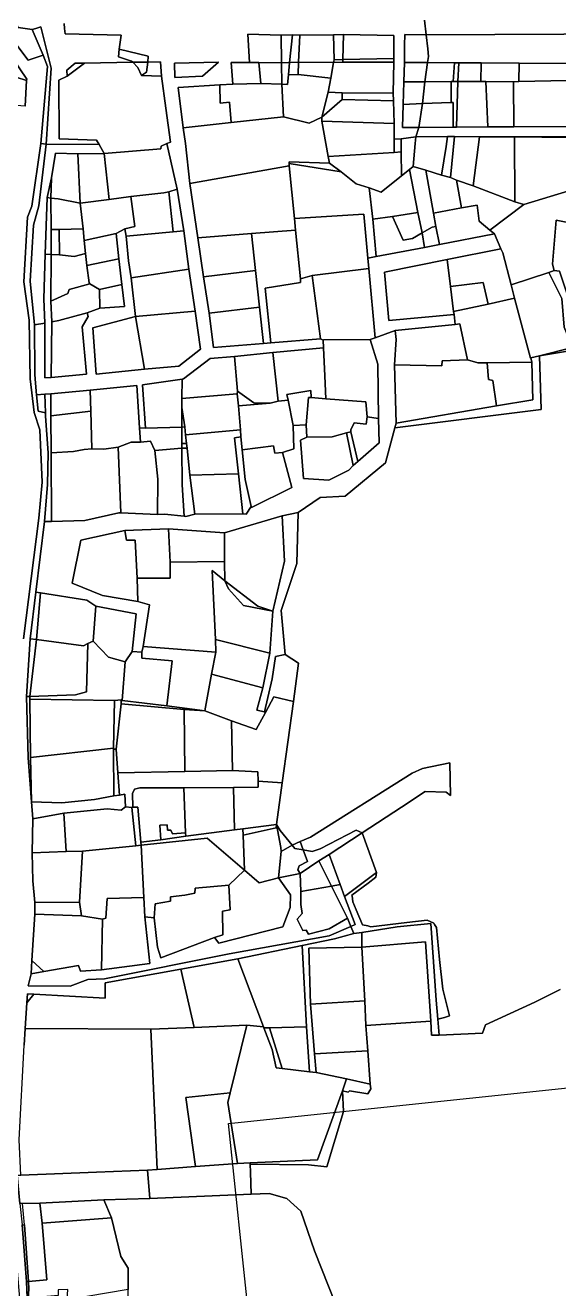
# Model space of a CAD drawing. Header units: feet. Extents: x -1222 to 199575, y -502 to 454509.
# Drawn here: x -181 to -77.4, y 482.6 to 728.3 of the extents above; entities that cross this region are included whole.
import ezdxf

# ---------------------------------------------------------------- set-up
doc = ezdxf.new("R2010")
doc.units = ezdxf.units.FT
doc.header["$MEASUREMENT"] = 0
doc.layers.add('line', color=7, linetype='CONTINUOUS')
doc.layers.add('지적', color=7, linetype='CONTINUOUS')
picture_1 = doc.add_image_def('image1.jpg', size_in_pixel=(8269, 5907))

msp = doc.modelspace()

# ---------------------------------------------------------------- linework, layer by layer
at = {"layer": '지적', "color": 20}
for points in [[(-182.7, 728.54), (-182.42, 727.85), (-179.68, 727.42), (-177.53, 722.47), (-180.43, 721.5), (-183.05, 724.91), (-186.5, 725.93), (-191.38, 727.53), (-193.2, 728.2), (-196.53, 729.38)], [(-173.44, 728.59), (-173.37, 727.67), (-173.3, 726.64), (-162.36, 726.38), (-162.75, 723.62), (-162.93, 722.12), (-160.38, 721.32), (-160.14, 721.07), (-169.52, 720.92), (-171.35, 720.92), (-172.93, 719.53), (-172.9, 718.39), (-174.48, 717.58), (-174.43, 706.16), (-167.17, 705.93), (-166.65, 705.12), (-176.94, 705.14), (-176.02, 719.94), (-177.94, 727.7), (-177.99, 727.99), (-178.95, 727.66), (-179.68, 727.42), (-182.42, 727.85), (-182.7, 728.54)], [(-103.48, 729.25), (-103.11, 726.44), (-107.3, 726.46), (-107.36, 724.42), (-107.36, 721.05), (-107.44, 717.26), (-107.57, 712.87), (-107.71, 708.41), (-104.52, 708.37), (-105.14, 706.61), (-107.99, 706.17), (-109.35, 706.13), (-109.37, 709.15), (-109.45, 713.57), (-109.51, 715.07), (-109.44, 721.12), (-109.41, 721.79), (-109.41, 726.27), (-119.22, 726.45), (-121.13, 726.44), (-127.68, 726.36), (-129.12, 726.4), (-131.31, 726.38), (-137.78, 726.53), (-137.47, 721.04), (-141.03, 721.04), (-140.72, 716.84), (-143.23, 716.67), (-151.32, 716.19), (-150.37, 708.36), (-149.89, 705.25), (-149.02, 697.48), (-147.48, 686.93), (-146.39, 679.35), (-145.31, 672.3), (-144.43, 665.61), (-134.71, 666.4), (-133.3, 666.54), (-123.68, 667.31), (-123.14, 667.02), (-123.05, 665.55), (-132.94, 664.67), (-140.4, 663.88), (-145.09, 663.45), (-150.27, 659.54), (-150.52, 659.45), (-158.25, 658.33), (-157.64, 649.92), (-158.82, 649.96), (-159.33, 658.22), (-168.41, 657.32), (-176.07, 656.6), (-177.23, 656.52), (-178.82, 656.38), (-179.08, 659.46), (-179.17, 660.42), (-179.24, 670.02), (-177.24, 670.35), (-177.21, 659.73), (-177.21, 659.73), (-175.98, 659.76), (-169.15, 660.41), (-169.98, 669.61), (-168.82, 671.62), (-168.99, 672.36), (-166.56, 673.29), (-161.77, 673.56), (-162.26, 677.85), (-162.87, 682.83), (-163.36, 687.75), (-161.65, 688.69), (-161.44, 687.25), (-160.94, 682.49), (-160.44, 679.14), (-159.58, 671.66), (-167.91, 669.45), (-167.23, 660.41), (-157.86, 661.4), (-151.18, 662.01), (-147, 665.27), (-148.04, 672.7), (-149.24, 680.84), (-150.22, 688.31), (-151.53, 696.37), (-153.51, 705.25), (-152.83, 705.55), (-153.74, 712.17), (-154.54, 718.37), (-154.74, 721.16), (-157.22, 721.11), (-157.15, 722.29), (-162.75, 723.62), (-162.36, 726.38), (-173.3, 726.64), (-173.37, 727.67), (-173.44, 728.59)], [(-63.16, 729.11), (-63.06, 726.6), (-103.11, 726.44), (-103.48, 729.25)], [(-183.05, 724.91), (-180.43, 721.5), (-180.43, 721.5), (-177.53, 722.47), (-176.69, 720.24), (-178.03, 705.25), (-179.75, 693.11), (-180.56, 690.95), (-181.32, 678.41), (-180.27, 670.95), (-180.05, 659.49), (-179.27, 652.98), (-178.18, 649.62), (-177.73, 639.4), (-178.41, 632.43), (-181.34, 608.98)], [(-75.8, 720.81), (-85.08, 720.91), (-92.44, 720.95), (-96.78, 720.99), (-97.65, 720.99), (-102.88, 721.06), (-102.7, 722.22), (-102.82, 723.68), (-103.11, 726.44), (-63.06, 726.6)], [(-181.03, 712.52), (-180.76, 717.54), (-180.73, 717.82), (-183.54, 721.98)], [(-181.34, 608.98), (-178.41, 632.43), (-177.73, 639.4), (-178.18, 649.62), (-179.27, 652.98), (-180.05, 659.49), (-180.27, 670.95), (-181.32, 678.41), (-180.56, 690.95), (-179.75, 693.11), (-178.03, 705.25), (-176.94, 705.14), (-176.94, 705.14), (-178.41, 693.14), (-179.45, 689.43), (-180.07, 678.48), (-179.24, 670.02), (-179.17, 660.42), (-179.08, 659.46), (-178.82, 656.38), (-178.55, 653.22), (-177.07, 652.92), (-177.07, 652.29), (-176.6, 645.14), (-176.68, 638.99), (-177.29, 631.77), (-179, 618.06), (-180.08, 608.94), (-180.8, 597.74), (-180.45, 585.83), (-179.84, 577.27), (-179.57, 573.96), (-179.66, 567.32), (-179.56, 561.88), (-179.15, 557.71), (-179.16, 555.42), (-179.76, 546.39), (-179.91, 543.83), (-180.44, 541.45), (-172.28, 541.42), (-168.9, 542.72), (-165.6, 542.82), (-141.39, 547.68), (-121.98, 551.2), (-117.77, 553.02), (-117.21, 551.65), (-120.96, 550.6), (-127.2, 549.3), (-139.7, 546.72), (-150.77, 544.71), (-165.48, 542.03), (-165.52, 539.11), (-179.39, 539.86), (-180.62, 539.89), (-180.7, 538.18), (-181.02, 533.16), (-181.22, 529.96)], [(-77.11, 540.75), (-82.03, 538.31), (-91.57, 533.91), (-92.19, 532.25), (-100.62, 531.91), (-100.86, 534.98), (-100.86, 534.98), (-99.59, 535.35), (-98.56, 535.65), (-99.91, 540.8), (-100.51, 546.62), (-101.15, 552.79), (-101.5, 553.4), (-101.65, 553.65), (-102.92, 554.22), (-106.88, 553.77), (-113.86, 552.98), (-114.49, 553.12), (-115.52, 553.35), (-116.7, 556.23), (-117.36, 557.84), (-117.53, 558.96), (-117.56, 559.12), (-114.37, 561.43), (-112.88, 562.59), (-112.78, 563.51), (-115.53, 571.25), (-107.9, 576.2), (-103.3, 579.3), (-99.25, 579.12), (-98.43, 578.47), (-98.5, 584.84), (-103.86, 583.72), (-105.85, 582.83), (-125.58, 570.38), (-127.63, 569.55), (-129.17, 568.8), (-131.51, 571.67), (-132.2, 572.87), (-131.11, 580.98), (-128.93, 596.74), (-127.92, 604.24), (-130.53, 605.89), (-131.28, 614.48), (-128.27, 623.62), (-128.01, 633.52), (-123.71, 636.45), (-118.86, 636.73), (-111.02, 643.17), (-109.2, 650), (-80.8, 653.54), (-81.09, 663.96), (-65.95, 666.49)], [(-116.8, 469.64), (-124.81, 489.97), (-127.5, 497.63), (-130.18, 500.15), (-133.64, 501.11), (-137.16, 500.96), (-137.28, 505.25), (-137.3, 506.79), (-125.97, 506.65), (-122.42, 506.3), (-119.22, 517.06), (-119.41, 521.03), (-118.29, 520.8), (-118.01, 521.07), (-114.44, 520.47), (-113.88, 521.42), (-113.99, 522.38), (-114.44, 528.84), (-114.83, 533.77), (-114.83, 533.77), (-102.25, 534.61), (-102.1, 531.91), (-100.62, 531.91), (-92.19, 532.25), (-91.57, 533.91), (-82.03, 538.31), (-77.11, 540.75)], [(-182.07, 480.73), (-183.65, 498.73), (-183.82, 505.25), (-182.62, 505.25), (-182.6, 505.25), (-182.57, 504.66), (-182.05, 499.16), (-181.66, 495.02), (-180.79, 483.96), (-180.66, 480.79)]]:
    msp.add_lwpolyline(points, dxfattribs=at)
for points in [[(-179.68, 727.42), (-178.95, 727.66), (-177.99, 727.99), (-177.94, 727.7), (-176.02, 719.94), (-176.94, 705.14), (-178.03, 705.25), (-176.69, 720.24), (-177.53, 722.47), (-179.68, 727.42)], [(-131.31, 726.38), (-131.24, 721), (-135.65, 721.03), (-137.47, 721.04), (-137.78, 726.53), (-131.31, 726.38)], [(-129.12, 726.4), (-129.65, 721.02), (-131.24, 721), (-131.31, 726.38), (-129.12, 726.4)], [(-127.68, 726.36), (-127.94, 721.09), (-129.65, 721.02), (-129.12, 726.4), (-127.68, 726.36)], [(-121.13, 726.44), (-121.01, 721.58), (-121.14, 721.05), (-127.94, 721.09), (-127.68, 726.36), (-121.13, 726.44)], [(-119.22, 726.45), (-119.32, 721.61), (-121.01, 721.58), (-121.13, 726.44), (-119.22, 726.45)], [(-109.41, 721.79), (-119.32, 721.61), (-119.22, 726.45), (-109.41, 726.27), (-109.41, 721.79)], [(-107.3, 726.46), (-103.11, 726.44), (-102.82, 723.68), (-102.7, 722.22), (-102.88, 721.06), (-107.36, 721.05), (-107.36, 724.42), (-107.3, 726.46)], [(-194.03, 718.88), (-193.95, 719.47), (-192.53, 724.05), (-192.07, 724.02), (-183.54, 721.98), (-180.73, 717.82), (-180.76, 717.54), (-184.79, 718.84), (-185.64, 716.46), (-194.03, 718.88)], [(-157.22, 721.11), (-160.14, 721.07), (-160.38, 721.32), (-162.93, 722.12), (-162.75, 723.62), (-157.15, 722.29), (-157.22, 721.11)], [(-169.52, 720.92), (-160.14, 721.07), (-159.18, 720.04), (-158.46, 718.51), (-154.54, 718.37), (-153.74, 712.17), (-152.83, 705.55), (-153.51, 705.25), (-154.6, 704.77), (-154.69, 704.22), (-165.71, 703.35), (-166.65, 705.12), (-167.17, 705.93), (-174.43, 706.16), (-174.48, 717.58), (-172.9, 718.39), (-169.52, 720.92)], [(-169.52, 720.92), (-172.9, 718.39), (-172.93, 719.53), (-171.35, 720.92), (-169.52, 720.92)], [(-160.14, 721.07), (-157.22, 721.11), (-157.5, 719.13), (-158.46, 718.51), (-159.18, 720.04), (-160.14, 721.07)], [(-157.22, 721.11), (-154.74, 721.16), (-154.54, 718.37), (-158.46, 718.51), (-157.5, 719.13), (-157.22, 721.11)], [(-143.46, 721.07), (-152.02, 720.89), (-151.95, 718.11), (-146.6, 718.35), (-143.46, 721.07)], [(-151.95, 718.11), (-152.02, 720.89), (-143.46, 721.07), (-146.6, 718.35), (-151.95, 718.11)], [(-137.47, 721.04), (-135.65, 721.03), (-135.27, 716.97), (-140.72, 716.84), (-141.03, 721.04), (-137.47, 721.04)], [(-135.65, 721.03), (-131.24, 721), (-131.16, 716.79), (-135.27, 716.97), (-135.65, 721.03)], [(-131.24, 721), (-129.65, 721.02), (-129.89, 718.62), (-130.04, 716.75), (-131.16, 716.79), (-131.24, 721)], [(-129.65, 721.02), (-127.94, 721.09), (-127.98, 718.67), (-129.89, 718.62), (-129.65, 721.02)], [(-127.94, 721.09), (-121.14, 721.05), (-121.64, 718), (-127.98, 718.67), (-127.94, 721.09)], [(-109.51, 715.07), (-119.44, 715.16), (-122.18, 715.29), (-121.64, 718), (-121.14, 721.05), (-119.31, 721.08), (-109.44, 721.12), (-109.51, 715.07)], [(-119.32, 721.61), (-119.31, 721.08), (-121.14, 721.05), (-121.01, 721.58), (-119.32, 721.61)], [(-109.41, 721.79), (-109.44, 721.12), (-119.31, 721.08), (-119.32, 721.61), (-109.41, 721.79)], [(-102.88, 721.06), (-103.36, 717.26), (-107.44, 717.26), (-107.36, 721.05), (-102.88, 721.06)], [(-102.88, 721.06), (-97.65, 720.99), (-97.85, 717.31), (-98.24, 717.33), (-103.36, 717.26), (-102.88, 721.06)], [(-97.65, 720.99), (-96.78, 720.99), (-96.97, 717.35), (-97.85, 717.31), (-97.65, 720.99)], [(-96.78, 720.99), (-92.44, 720.95), (-92.5, 717.37), (-96.97, 717.35), (-96.78, 720.99)], [(-92.44, 720.95), (-85.08, 720.91), (-85.12, 717.33), (-86.17, 717.29), (-91.53, 717.33), (-92.5, 717.37), (-92.44, 720.95)], [(-85.08, 720.91), (-75.8, 720.81), (-75.78, 717.52), (-85.12, 717.33), (-85.08, 720.91)], [(-180.76, 717.54), (-181.03, 712.52), (-188.06, 713.04), (-188.58, 713.09), (-190.35, 708.31), (-192.48, 709.18), (-196.86, 711.74), (-197.26, 711.99), (-196.86, 712.91), (-195.4, 716.32), (-194.03, 718.88), (-185.64, 716.46), (-184.79, 718.84), (-180.76, 717.54)], [(-127.98, 718.67), (-121.64, 718), (-122.18, 715.29), (-123.41, 710.38), (-125.83, 709.24), (-130.87, 710.45), (-131.16, 716.79), (-130.04, 716.75), (-129.89, 718.62), (-127.98, 718.67)], [(-85.12, 717.33), (-75.78, 717.52), (-75.78, 708.62), (-86.09, 708.5), (-86.17, 717.29), (-85.12, 717.33)], [(-141, 709.37), (-150.37, 708.36), (-151.32, 716.19), (-143.23, 716.67), (-143.17, 713.12), (-141.35, 713.31), (-141, 709.37)], [(-140.72, 716.84), (-135.27, 716.97), (-131.16, 716.79), (-130.87, 710.45), (-141, 709.37), (-141.35, 713.31), (-143.17, 713.12), (-143.23, 716.67), (-140.72, 716.84)], [(-122.18, 715.29), (-119.44, 715.16), (-119.44, 713.81), (-123.41, 710.38), (-122.18, 715.29)], [(-119.44, 715.16), (-109.51, 715.07), (-109.45, 713.57), (-119.44, 713.81), (-119.44, 715.16)], [(-103.36, 717.26), (-103.85, 713.08), (-107.57, 712.87), (-107.44, 717.26), (-103.36, 717.26)], [(-103.36, 717.26), (-98.24, 717.33), (-98.26, 713.28), (-103.85, 713.08), (-103.36, 717.26)], [(-97.85, 717.31), (-96.97, 717.35), (-97.21, 708.45), (-97.91, 708.45), (-97.87, 713.28), (-98.26, 713.28), (-98.24, 717.33), (-97.85, 717.31)], [(-92.5, 717.37), (-91.53, 717.33), (-91.17, 708.51), (-97.21, 708.45), (-96.97, 717.35), (-92.5, 717.37)], [(-91.53, 717.33), (-86.17, 717.29), (-86.09, 708.5), (-91.17, 708.51), (-91.53, 717.33)], [(-109.45, 713.57), (-109.37, 709.15), (-123.37, 709.65), (-123.41, 710.38), (-119.44, 713.81), (-109.45, 713.57)], [(-107.57, 712.87), (-103.85, 713.08), (-104.52, 708.37), (-107.71, 708.41), (-107.57, 712.87)], [(-103.85, 713.08), (-98.26, 713.28), (-97.87, 713.28), (-97.91, 708.45), (-104.52, 708.37), (-103.85, 713.08)], [(-123.41, 710.38), (-123.37, 709.65), (-122.6, 705.25), (-122.16, 702.74), (-121.94, 701.49), (-129.75, 701.72), (-129.75, 701.41), (-129.72, 700.96), (-149.02, 697.48), (-149.89, 705.25), (-150.37, 708.36), (-141, 709.37), (-130.87, 710.45), (-125.83, 709.24), (-123.41, 710.38)], [(-109.37, 709.15), (-109.35, 706.13), (-109.35, 703.54), (-122.16, 702.74), (-122.6, 705.25), (-123.37, 709.65), (-109.37, 709.15)], [(-65.14, 708.69), (-65.44, 706.7), (-70.85, 706.66), (-75.29, 706.66), (-85.97, 706.6), (-92.78, 706.6), (-97.64, 706.63), (-99.01, 706.67), (-105.14, 706.61), (-104.52, 708.37), (-97.91, 708.45), (-97.21, 708.45), (-91.17, 708.51), (-86.09, 708.5), (-75.78, 708.62), (-65.14, 708.69)], [(-153.51, 705.25), (-151.53, 696.37), (-153.12, 695.87), (-154.08, 695.68), (-160.5, 694.96), (-164.71, 694.4), (-165.71, 703.35), (-154.69, 704.22), (-154.6, 704.77), (-153.51, 705.25)], [(-107.99, 706.17), (-107.99, 703.65), (-109.35, 703.54), (-109.35, 706.13), (-107.99, 706.17)], [(-105.14, 706.61), (-105.27, 705.25), (-105.68, 700.79), (-106.34, 700.25), (-107.92, 698.98), (-107.99, 703.65), (-107.99, 706.17), (-105.14, 706.61)], [(-105.14, 706.61), (-99.01, 706.67), (-99.25, 704.73), (-100.16, 699.13), (-103.19, 700.07), (-105.68, 700.79), (-105.27, 705.25), (-105.14, 706.61)], [(-97.64, 706.63), (-98.4, 698.64), (-100.16, 699.13), (-99.25, 704.73), (-99.01, 706.67), (-97.64, 706.63)], [(-97.64, 706.63), (-92.78, 706.6), (-93.97, 697.07), (-97.23, 698.18), (-98.4, 698.64), (-97.64, 706.63)], [(-85.97, 706.6), (-85.91, 693.97), (-93.97, 697.07), (-92.78, 706.6), (-85.97, 706.6)], [(-70.86, 706.51), (-75.31, 706.47), (-85.97, 706.6), (-75.29, 706.66), (-70.85, 706.66), (-65.44, 706.7), (-65.44, 706.39), (-70.86, 706.51)], [(-85.97, 706.6), (-75.31, 706.47), (-75.42, 696.07), (-84.14, 693.44), (-85.91, 693.97), (-85.97, 706.6)], [(-166.65, 705.12), (-165.71, 703.35), (-170.84, 703.3), (-175.14, 703.4), (-175.95, 698.59), (-176.76, 694.75), (-177.14, 683.78), (-177.41, 675.07), (-177.24, 670.35), (-179.24, 670.02), (-180.07, 678.48), (-179.45, 689.43), (-178.41, 693.14), (-176.94, 705.14), (-166.65, 705.12)], [(-175.95, 698.59), (-175.14, 703.4), (-170.84, 703.3), (-170.34, 693.71), (-174.64, 694.51), (-176.03, 694.67), (-175.95, 698.59)], [(-170.84, 703.3), (-165.71, 703.35), (-164.71, 694.4), (-170.34, 693.71), (-170.84, 703.3)], [(-109.35, 703.54), (-107.99, 703.65), (-107.92, 698.98), (-111.88, 695.83), (-114.18, 696.64), (-116.7, 697.44), (-119.65, 699.78), (-121.94, 701.49), (-122.16, 702.74), (-109.35, 703.54)], [(-129.72, 700.96), (-128.68, 690.69), (-128.51, 688.43), (-137.08, 687.77), (-147.48, 686.93), (-149.02, 697.48), (-129.72, 700.96)], [(-129.75, 701.41), (-129.75, 701.72), (-121.94, 701.49), (-119.65, 699.78), (-129.75, 701.41)], [(-129.75, 701.41), (-119.65, 699.78), (-116.7, 697.44), (-114.18, 696.64), (-113.51, 690.56), (-112.87, 683.28), (-114.49, 683), (-115.23, 691.53), (-128.68, 690.69), (-129.72, 700.96), (-129.75, 701.41)], [(-106.34, 700.25), (-105.68, 700.79), (-103.19, 700.07), (-101.7, 691.74), (-101.23, 689.13), (-101.96, 688.99), (-103.89, 687.93), (-104.72, 691.86), (-106.34, 700.25)], [(-176.76, 694.75), (-175.95, 698.59), (-176.03, 694.67), (-176.76, 694.75)], [(-104.72, 691.86), (-109.69, 691.08), (-113.51, 690.56), (-114.18, 696.64), (-111.88, 695.83), (-107.92, 698.98), (-106.34, 700.25), (-104.72, 691.86)], [(-97.23, 698.18), (-96.25, 692.77), (-101.7, 691.74), (-103.19, 700.07), (-100.16, 699.13), (-98.4, 698.64), (-97.23, 698.18)], [(-97.23, 698.18), (-93.97, 697.07), (-85.91, 693.97), (-84.14, 693.44), (-90.76, 688.43), (-92.85, 690.15), (-93.23, 693.31), (-96.25, 692.77), (-97.23, 698.18)], [(-160.5, 694.96), (-154.08, 695.68), (-153.12, 695.87), (-152.31, 688.12), (-161.44, 687.25), (-161.65, 688.69), (-159.76, 689.11), (-160.5, 694.96)], [(-153.12, 695.87), (-151.53, 696.37), (-150.22, 688.31), (-152.31, 688.12), (-153.12, 695.87)], [(-84.14, 693.44), (-75.42, 696.07), (-75.27, 689.85), (-77.88, 690.38), (-78.58, 681.8), (-78.26, 680.56), (-79.3, 680.22), (-86.62, 677.77), (-88.21, 683.99), (-88.6, 684.79), (-89.87, 687.71), (-90.76, 688.43), (-84.14, 693.44)], [(-176.76, 694.75), (-176.03, 694.67), (-176, 688.54), (-176, 683.71), (-177.14, 683.78), (-176.76, 694.75)], [(-170.34, 693.71), (-169.79, 688.71), (-174.46, 688.53), (-176, 688.54), (-176.03, 694.67), (-174.64, 694.51), (-170.34, 693.71)], [(-164.71, 694.4), (-160.5, 694.96), (-159.76, 689.11), (-161.65, 688.69), (-163.36, 687.75), (-169.57, 686.45), (-169.79, 688.71), (-170.34, 693.71), (-164.71, 694.4)], [(-92.85, 690.15), (-90.76, 688.43), (-89.87, 687.71), (-100.54, 685.61), (-101.23, 689.13), (-101.7, 691.74), (-96.25, 692.77), (-93.23, 693.31), (-92.85, 690.15)], [(-128.51, 688.43), (-128.68, 690.69), (-115.23, 691.53), (-114.49, 683), (-114.29, 680.98), (-125.29, 679.63), (-127.55, 678.98), (-128.51, 688.43)], [(-113.51, 690.56), (-109.69, 691.08), (-107.6, 686.46), (-105.77, 686.8), (-103.89, 687.93), (-103.43, 685.08), (-112.87, 683.28), (-113.51, 690.56)], [(-104.72, 691.86), (-103.89, 687.93), (-105.77, 686.8), (-107.6, 686.46), (-109.69, 691.08), (-104.72, 691.86)], [(-176, 688.54), (-174.46, 688.53), (-174.36, 683.63), (-176, 683.71), (-176, 688.54)], [(-174.46, 688.53), (-169.79, 688.71), (-169.57, 686.45), (-169.34, 683.88), (-171.54, 683.32), (-174.36, 683.63), (-174.46, 688.53)], [(-150.22, 688.31), (-149.24, 680.84), (-160.44, 679.14), (-160.94, 682.49), (-161.44, 687.25), (-152.31, 688.12), (-150.22, 688.31)], [(-137.08, 687.77), (-128.51, 688.43), (-127.55, 678.98), (-127.57, 678.26), (-134.38, 677.13), (-133.3, 666.54), (-134.71, 666.4), (-135.5, 673.45), (-136.29, 680.56), (-137.08, 687.77)], [(-101.23, 689.13), (-100.54, 685.61), (-103.43, 685.08), (-103.89, 687.93), (-101.96, 688.99), (-101.23, 689.13)], [(-65.96, 688.09), (-65.74, 686.15), (-66.44, 677.41), (-66.75, 673.52), (-68.25, 669.21), (-73.57, 668.06), (-74.6, 670.31), (-75.18, 674.41), (-77.21, 680.47), (-78.26, 680.56), (-78.58, 681.8), (-77.88, 690.38), (-75.27, 689.85), (-65.96, 688.09)], [(-163.36, 687.75), (-162.87, 682.83), (-169.03, 681.55), (-169.34, 683.88), (-169.57, 686.45), (-163.36, 687.75)], [(-137.08, 687.77), (-136.29, 680.56), (-146.39, 679.35), (-147.48, 686.93), (-137.08, 687.77)], [(-89.87, 687.71), (-88.6, 684.79), (-99.05, 682.72), (-111.2, 680.23), (-110.36, 670.84), (-97.67, 672.04), (-97.48, 670.09), (-109.14, 668.93), (-113.04, 667.5), (-114.29, 680.98), (-114.49, 683), (-112.87, 683.28), (-103.43, 685.08), (-100.54, 685.61), (-89.87, 687.71)], [(-176, 683.71), (-176.08, 674.6), (-175.86, 670.58), (-175.98, 659.76), (-177.21, 659.73), (-177.24, 670.35), (-177.41, 675.07), (-177.14, 683.78), (-176, 683.71)], [(-176, 683.71), (-174.36, 683.63), (-171.54, 683.32), (-169.34, 683.88), (-169.03, 681.55), (-168.59, 678.21), (-168.49, 677.97), (-172.52, 676.88), (-172.75, 676.14), (-176.08, 674.6), (-176, 683.71)], [(-99.05, 682.72), (-88.6, 684.79), (-88.21, 683.99), (-86.62, 677.77), (-85.99, 675.2), (-91.08, 674.05), (-92.03, 678.28), (-98.41, 677.45), (-99.05, 682.72)], [(-162.87, 682.83), (-162.26, 677.85), (-166.6, 676.92), (-168.49, 677.97), (-168.59, 678.21), (-169.03, 681.55), (-162.87, 682.83)], [(-149.24, 680.84), (-148.04, 672.7), (-159.58, 671.66), (-160.44, 679.14), (-149.24, 680.84)], [(-114.29, 680.98), (-113.04, 667.5), (-113.99, 667.15), (-123.05, 667.12), (-123.14, 667.02), (-123.68, 667.31), (-125.29, 679.63), (-114.29, 680.98)], [(-98.41, 677.45), (-97.81, 672.63), (-97.67, 672.04), (-110.36, 670.84), (-111.2, 680.23), (-99.05, 682.72), (-98.41, 677.45)], [(-136.29, 680.56), (-135.5, 673.45), (-145.31, 672.3), (-146.39, 679.35), (-136.29, 680.56)], [(-125.29, 679.63), (-123.68, 667.31), (-133.3, 666.54), (-134.38, 677.13), (-127.57, 678.26), (-127.55, 678.98), (-125.29, 679.63)], [(-98.41, 677.45), (-92.03, 678.28), (-91.08, 674.05), (-97.81, 672.63), (-98.41, 677.45)], [(-79.3, 680.22), (-76.79, 675.13), (-76.32, 669.55), (-74.68, 665.58), (-81.09, 663.96), (-82.76, 663.57), (-82.87, 663.53), (-85.99, 675.2), (-86.62, 677.77), (-79.3, 680.22)], [(-78.26, 680.56), (-77.21, 680.47), (-75.18, 674.41), (-74.6, 670.31), (-73.57, 668.06), (-68.25, 669.21), (-66.75, 673.52), (-66.07, 667.71), (-74.68, 665.58), (-76.32, 669.55), (-76.79, 675.13), (-79.3, 680.22), (-78.26, 680.56)], [(-168.49, 677.97), (-166.6, 676.92), (-166.56, 673.29), (-168.99, 672.36), (-174.49, 670.87), (-175.86, 670.58), (-176.08, 674.6), (-172.75, 676.14), (-172.52, 676.88), (-168.49, 677.97)], [(-166.6, 676.92), (-162.26, 677.85), (-161.77, 673.56), (-166.56, 673.29), (-166.6, 676.92)], [(-145.31, 672.3), (-135.5, 673.45), (-134.71, 666.4), (-144.43, 665.61), (-145.31, 672.3)], [(-85.99, 675.2), (-82.87, 663.53), (-82.76, 663.57), (-82.61, 662.77), (-91.3, 662.63), (-93.07, 662.64), (-95.11, 663.19), (-96.56, 670.2), (-97.48, 670.09), (-97.67, 672.04), (-97.81, 672.63), (-91.08, 674.05), (-85.99, 675.2)], [(-168.99, 672.36), (-168.82, 671.62), (-169.98, 669.61), (-169.15, 660.41), (-175.98, 659.76), (-175.86, 670.58), (-174.49, 670.87), (-168.99, 672.36)], [(-157.86, 661.4), (-167.23, 660.41), (-167.91, 669.45), (-159.58, 671.66), (-157.86, 661.4)], [(-159.58, 671.66), (-148.04, 672.7), (-147, 665.27), (-151.18, 662.01), (-157.86, 661.4), (-159.58, 671.66)], [(-109.14, 668.93), (-108.94, 667.18), (-109.3, 662.21), (-108.98, 650.91), (-109.2, 650), (-111.02, 643.17), (-118.86, 636.73), (-123.71, 636.45), (-128.01, 633.52), (-131.09, 632.87), (-142.32, 629.56), (-153.19, 630.38), (-161.66, 630.01), (-170.26, 628.12), (-171.89, 619.75), (-166, 617.41), (-159.15, 616.23), (-156.9, 615.54), (-158.13, 607.47), (-158.35, 606.38), (-160.23, 606.47), (-159.46, 613.8), (-167.34, 615.29), (-169.04, 616.5), (-178.06, 617.92), (-179, 618.06), (-177.29, 631.77), (-175.91, 631.76), (-169.46, 631.99), (-162.84, 633.47), (-162.48, 633.47), (-155.35, 633.16), (-153.94, 633.17), (-150.12, 632.83), (-149.8, 632.77), (-148.1, 633.17), (-138.77, 633.27), (-138.09, 633.23), (-137.13, 634.72), (-137.05, 634.5), (-129.22, 638.4), (-131.01, 645.22), (-128.82, 645.93), (-129, 650.45), (-126.42, 650.58), (-126.34, 648.15), (-127.52, 647.57), (-126.99, 640.13), (-122.03, 639.79), (-118.18, 641.74), (-117.3, 642.64), (-116.4, 643.47), (-112.26, 647.08), (-112.42, 651.81), (-112.54, 662.34), (-113.99, 667.15), (-113.04, 667.5), (-109.14, 668.93)], [(-109.14, 668.93), (-97.48, 670.09), (-96.56, 670.2), (-95.11, 663.19), (-100.04, 663.04), (-100.06, 662.07), (-109.3, 662.21), (-108.94, 667.18), (-109.14, 668.93)], [(-123.14, 667.02), (-123.05, 667.12), (-113.99, 667.15), (-112.54, 662.34), (-112.42, 651.81), (-114.61, 652.11), (-114.82, 655.05), (-122.59, 655.6), (-122.84, 660.12), (-123.05, 665.55), (-123.14, 667.02)], [(-65.95, 666.49), (-81.09, 663.96), (-74.68, 665.58), (-66.07, 667.71), (-65.95, 666.49)], [(-140.4, 663.88), (-139.81, 657.1), (-139.83, 656.59), (-150.61, 655.72), (-150.52, 659.45), (-150.27, 659.54), (-145.09, 663.45), (-140.4, 663.88)], [(-132.94, 664.67), (-131.9, 655.16), (-133.47, 654.81), (-136.63, 654.84), (-139.81, 657.1), (-140.4, 663.88), (-132.94, 664.67)], [(-123.05, 665.55), (-122.84, 660.12), (-122.59, 655.6), (-125.48, 655.88), (-125.51, 657.27), (-130.21, 656.44), (-129.95, 655.34), (-131.9, 655.16), (-132.94, 664.67), (-123.05, 665.55)], [(-82.76, 663.57), (-81.09, 663.96), (-80.8, 653.54), (-109.2, 650), (-108.98, 650.91), (-89.45, 654.29), (-82.39, 655.42), (-82.61, 662.77), (-82.76, 663.57)], [(-91.3, 662.63), (-91, 659.37), (-90.2, 659.21), (-89.45, 654.29), (-108.98, 650.91), (-109.3, 662.21), (-100.06, 662.07), (-100.04, 663.04), (-95.11, 663.19), (-93.07, 662.64), (-91.3, 662.63)], [(-82.61, 662.77), (-82.39, 655.42), (-89.45, 654.29), (-90.2, 659.21), (-91, 659.37), (-91.3, 662.63), (-82.61, 662.77)], [(-150.52, 659.45), (-150.61, 655.72), (-150.61, 653.92), (-150.59, 650.13), (-157.64, 649.92), (-158.25, 658.33), (-150.52, 659.45)], [(-177.23, 656.52), (-177.07, 652.92), (-178.55, 653.22), (-178.82, 656.38), (-177.23, 656.52)], [(-176.07, 656.6), (-176.03, 652.35), (-175.97, 645.11), (-175.91, 631.76), (-177.29, 631.77), (-176.68, 638.99), (-176.6, 645.14), (-177.07, 652.29), (-177.07, 652.92), (-177.23, 656.52), (-176.07, 656.6)], [(-168.41, 657.32), (-168.26, 653.22), (-176.03, 652.35), (-176.07, 656.6), (-168.41, 657.32)], [(-159.33, 658.22), (-158.82, 649.96), (-158.63, 647.22), (-160.46, 647.17), (-162.99, 646.2), (-165.74, 645.83), (-168.1, 645.92), (-168.26, 653.22), (-168.41, 657.32), (-159.33, 658.22)], [(-139.83, 656.59), (-139.59, 654.28), (-139.18, 649.62), (-149.9, 648.62), (-150.04, 650.17), (-150.61, 653.92), (-150.61, 655.72), (-139.83, 656.59)], [(-139.83, 656.59), (-139.81, 657.1), (-136.63, 654.84), (-133.47, 654.81), (-139.59, 654.28), (-139.83, 656.59)], [(-129.95, 655.34), (-130.21, 656.44), (-125.51, 657.27), (-125.48, 655.88), (-125.99, 655.87), (-126.42, 650.58), (-129, 650.45), (-129.95, 655.34)], [(-150.61, 653.92), (-150.04, 650.17), (-150.59, 650.13), (-150.61, 653.92)], [(-131.9, 655.16), (-129.95, 655.34), (-129, 650.45), (-128.82, 645.93), (-131.01, 645.22), (-132.51, 645.06), (-132.81, 646.48), (-138.87, 645.69), (-139.12, 648.21), (-139.18, 649.62), (-139.59, 654.28), (-133.47, 654.81), (-131.9, 655.16)], [(-125.48, 655.88), (-122.59, 655.6), (-114.82, 655.05), (-114.61, 652.11), (-114.76, 650.73), (-117.11, 650.99), (-117.75, 649.62), (-117.78, 649.21), (-118.61, 649.01), (-121.41, 648.27), (-126.34, 648.15), (-126.42, 650.58), (-125.99, 655.87), (-125.48, 655.88)], [(-176.03, 652.35), (-168.26, 653.22), (-168.1, 645.92), (-169.58, 645.79), (-171.67, 645.4), (-175.97, 645.11), (-176.03, 652.35)], [(-114.61, 652.11), (-112.42, 651.81), (-112.26, 647.08), (-116.4, 643.47), (-117.78, 649.21), (-117.75, 649.62), (-117.11, 650.99), (-114.76, 650.73), (-114.61, 652.11)], [(-150.59, 650.13), (-150.6, 646.96), (-150.6, 646.03), (-155.85, 645.55), (-156.69, 647.4), (-158.63, 647.22), (-158.82, 649.96), (-157.64, 649.92), (-150.59, 650.13)], [(-150.59, 650.13), (-150.04, 650.17), (-149.9, 648.62), (-149.7, 646.96), (-150.6, 646.96), (-150.59, 650.13)], [(-149.9, 648.62), (-139.18, 649.62), (-139.12, 648.21), (-140.34, 648.02), (-139.61, 641.07), (-149.05, 640.76), (-149.58, 646.01), (-149.7, 646.96), (-149.9, 648.62)], [(-118.61, 649.01), (-117.3, 642.64), (-118.18, 641.74), (-122.03, 639.79), (-126.99, 640.13), (-127.52, 647.57), (-126.34, 648.15), (-121.41, 648.27), (-118.61, 649.01)], [(-117.78, 649.21), (-116.4, 643.47), (-117.3, 642.64), (-118.61, 649.01), (-117.78, 649.21)], [(-168.1, 645.92), (-165.74, 645.83), (-162.99, 646.2), (-162.48, 633.47), (-162.84, 633.47), (-169.46, 631.99), (-175.91, 631.76), (-175.97, 645.11), (-171.67, 645.4), (-169.58, 645.79), (-168.1, 645.92)], [(-162.99, 646.2), (-160.46, 647.17), (-158.63, 647.22), (-156.69, 647.4), (-155.85, 645.55), (-155.28, 639.99), (-155.35, 633.16), (-162.48, 633.47), (-162.99, 646.2)], [(-149.7, 646.96), (-149.58, 646.01), (-150.6, 646.03), (-150.6, 646.96), (-149.7, 646.96)], [(-139.12, 648.21), (-138.87, 645.69), (-138.27, 639.93), (-137.13, 634.72), (-138.09, 633.23), (-138.77, 633.27), (-139.61, 641.07), (-140.34, 648.02), (-139.12, 648.21)], [(-138.87, 645.69), (-132.81, 646.48), (-132.51, 645.06), (-131.01, 645.22), (-129.22, 638.4), (-137.05, 634.5), (-137.13, 634.72), (-138.27, 639.93), (-138.87, 645.69)], [(-155.85, 645.55), (-150.6, 646.03), (-150.51, 638.91), (-150.12, 632.83), (-153.94, 633.17), (-155.35, 633.16), (-155.28, 639.99), (-155.85, 645.55)], [(-150.6, 646.03), (-149.58, 646.01), (-149.05, 640.76), (-148.1, 633.17), (-149.8, 632.77), (-150.12, 632.83), (-150.51, 638.91), (-150.6, 646.03)], [(-139.61, 641.07), (-138.77, 633.27), (-148.1, 633.17), (-149.05, 640.76), (-139.61, 641.07)], [(-142.32, 629.56), (-131.09, 632.87), (-130.63, 624.03), (-132.89, 614.33), (-135.83, 615.33), (-142.27, 620.24), (-142.28, 624.02), (-142.32, 629.56)], [(-131.09, 632.87), (-128.01, 633.52), (-128.27, 623.62), (-131.28, 614.48), (-130.53, 605.89), (-132.41, 605.53), (-133.04, 601.18), (-134.56, 594.76), (-136.03, 595.1), (-134.87, 599.42), (-133.51, 606.15), (-132.89, 614.33), (-130.63, 624.03), (-131.09, 632.87)], [(-161.33, 628.15), (-159.64, 628.13), (-159.28, 620.74), (-159.15, 616.23), (-166, 617.41), (-171.89, 619.75), (-170.26, 628.12), (-161.66, 630.01), (-161.33, 628.15)], [(-161.66, 630.01), (-153.19, 630.38), (-152.88, 623.85), (-152.85, 620.75), (-159.28, 620.74), (-159.64, 628.13), (-161.33, 628.15), (-161.66, 630.01)], [(-153.19, 630.38), (-142.32, 629.56), (-142.28, 624.02), (-152.88, 623.85), (-153.19, 630.38)], [(-152.88, 623.85), (-142.28, 624.02), (-142.27, 620.24), (-144.68, 622.25), (-144.07, 608.83), (-143.99, 606.35), (-158.13, 607.47), (-156.9, 615.54), (-159.15, 616.23), (-159.28, 620.74), (-152.85, 620.75), (-152.88, 623.85)], [(-132.89, 614.33), (-133.51, 606.15), (-144.07, 608.83), (-144.68, 622.25), (-142.27, 620.24), (-141.55, 618.66), (-138.64, 615.43), (-132.89, 614.33)], [(-142.27, 620.24), (-135.83, 615.33), (-132.89, 614.33), (-138.64, 615.43), (-141.55, 618.66), (-142.27, 620.24)], [(-179, 618.06), (-178.06, 617.92), (-178.87, 608.82), (-180.08, 608.94), (-179, 618.06)], [(-178.06, 617.92), (-169.04, 616.5), (-167.34, 615.29), (-167.84, 608.53), (-168.87, 608.02), (-169.72, 607.62), (-178.87, 608.82), (-178.06, 617.92)], [(-167.84, 608.53), (-167.34, 615.29), (-159.46, 613.8), (-160.23, 606.47), (-161.63, 604.5), (-164.88, 605.41), (-167.84, 608.53)], [(-178.87, 608.82), (-180.16, 597.73), (-180.31, 597.73), (-180.8, 597.74), (-180.08, 608.94), (-178.87, 608.82)], [(-178.87, 608.82), (-169.72, 607.62), (-168.87, 608.02), (-169.12, 598.65), (-171.26, 598.09), (-180.16, 597.73), (-178.87, 608.82)], [(-168.87, 608.02), (-167.84, 608.53), (-164.88, 605.41), (-161.63, 604.5), (-162.18, 596.99), (-162.4, 597.11), (-163.7, 596.94), (-180.14, 597.24), (-180.16, 597.73), (-171.26, 598.09), (-169.12, 598.65), (-168.87, 608.02)], [(-158.35, 606.38), (-158.13, 607.47), (-143.99, 606.35), (-144.87, 602.06), (-146.15, 594.96), (-153.53, 595.94), (-152.46, 604.68), (-158.39, 605.22), (-158.35, 606.38)], [(-144.07, 608.83), (-133.51, 606.15), (-134.87, 599.42), (-144.87, 602.06), (-143.99, 606.35), (-144.07, 608.83)], [(-160.23, 606.47), (-158.35, 606.38), (-158.39, 605.22), (-152.46, 604.68), (-153.53, 595.94), (-162.18, 596.99), (-161.63, 604.5), (-160.23, 606.47)], [(-128.93, 596.74), (-132.72, 597.7), (-134.36, 594.66), (-134.56, 594.76), (-133.04, 601.18), (-132.41, 605.53), (-130.53, 605.89), (-127.92, 604.24), (-128.93, 596.74)], [(-144.87, 602.06), (-134.87, 599.42), (-136.03, 595.1), (-134.56, 594.76), (-134.36, 594.66), (-136.13, 591.31), (-140.95, 593.01), (-146.15, 594.96), (-144.87, 602.06)], [(-180.16, 597.73), (-180.14, 597.24), (-179.98, 585.87), (-179.84, 577.27), (-180.45, 585.83), (-180.8, 597.74), (-180.31, 597.73), (-180.16, 597.73)], [(-163.7, 596.94), (-163.91, 587.67), (-179.98, 585.87), (-180.14, 597.24), (-163.7, 596.94)], [(-162.4, 597.11), (-162.42, 596.29), (-163.39, 587.53), (-163.91, 587.51), (-163.91, 587.67), (-163.7, 596.94), (-162.4, 597.11)], [(-162.18, 596.99), (-153.53, 595.94), (-146.15, 594.96), (-150.12, 595.23), (-162.42, 596.29), (-162.4, 597.11), (-162.18, 596.99)], [(-134.36, 594.66), (-132.72, 597.7), (-128.93, 596.74), (-131.11, 580.98), (-135.74, 581.29), (-135.81, 583.09), (-140.73, 583.38), (-140.95, 593.01), (-136.13, 591.31), (-134.36, 594.66)], [(-162.42, 596.29), (-150.12, 595.23), (-150.01, 583.18), (-163.05, 582.92), (-163.39, 587.53), (-162.42, 596.29)], [(-150.12, 595.23), (-146.15, 594.96), (-140.95, 593.01), (-140.73, 583.38), (-150.01, 583.18), (-150.12, 595.23)], [(-163.91, 587.67), (-163.91, 587.51), (-163.83, 578.44), (-167.57, 577.74), (-173.9, 577.08), (-179.84, 577.27), (-179.98, 585.87), (-163.91, 587.67)], [(-163.39, 587.53), (-163.05, 582.92), (-162.71, 578.57), (-163.83, 578.44), (-163.91, 587.51), (-163.39, 587.53)], [(-115.53, 571.25), (-116.74, 571.74), (-123.74, 568.09), (-125.25, 567.63), (-127.05, 567.94), (-127.63, 569.55), (-125.58, 570.38), (-105.85, 582.83), (-103.86, 583.72), (-98.5, 584.84), (-98.43, 578.47), (-99.25, 579.12), (-103.3, 579.3), (-107.9, 576.2), (-115.53, 571.25)], [(-150.01, 583.18), (-140.73, 583.38), (-135.81, 583.09), (-135.74, 581.29), (-135.76, 580.11), (-140.54, 580.02), (-150.22, 579.99), (-158.78, 579.96), (-159.8, 579.69), (-160.22, 578.88), (-160.15, 576.21), (-160.35, 576.13), (-161.53, 576.31), (-161.68, 578.74), (-162.71, 578.57), (-163.05, 582.92), (-150.01, 583.18)], [(-150.22, 579.99), (-149.92, 571.26), (-152.4, 571.03), (-152.71, 571.78), (-153.41, 571.77), (-153.48, 572.78), (-154.9, 572.72), (-154.67, 569.89), (-158.59, 569.39), (-159.16, 576.2), (-160.15, 576.21), (-160.22, 578.88), (-159.8, 579.69), (-158.78, 579.96), (-150.22, 579.99)], [(-140.54, 580.02), (-140.38, 571.81), (-149.85, 570.55), (-149.92, 571.26), (-150.22, 579.99), (-140.54, 580.02)], [(-131.11, 580.98), (-132.2, 572.87), (-138.72, 572.04), (-140.38, 571.81), (-140.54, 580.02), (-135.76, 580.11), (-135.74, 581.29), (-131.11, 580.98)], [(-162.71, 578.57), (-161.68, 578.74), (-161.53, 576.31), (-162.4, 575.63), (-165.11, 575.91), (-173.52, 575.04), (-179.57, 573.96), (-179.84, 577.27), (-173.9, 577.08), (-167.57, 577.74), (-163.83, 578.44), (-162.71, 578.57)], [(-179.57, 573.96), (-173.52, 575.04), (-173.09, 567.57), (-179.66, 567.32), (-179.57, 573.96)], [(-161.53, 576.31), (-160.35, 576.13), (-159.51, 568.71), (-169.9, 567.66), (-173.09, 567.57), (-173.52, 575.04), (-165.11, 575.91), (-162.4, 575.63), (-161.53, 576.31)], [(-160.15, 576.21), (-159.16, 576.2), (-158.59, 569.39), (-158.53, 568.86), (-159.51, 568.71), (-160.35, 576.13), (-160.15, 576.21)], [(-149.85, 570.55), (-154.67, 569.89), (-154.9, 572.72), (-153.48, 572.78), (-153.41, 571.77), (-152.71, 571.78), (-152.4, 571.03), (-149.92, 571.26), (-149.85, 570.55)], [(-132.2, 572.87), (-132.25, 572.18), (-138.69, 570.8), (-138.72, 572.04), (-132.2, 572.87)], [(-138.69, 570.8), (-132.25, 572.18), (-132.2, 572.87), (-131.34, 568.4), (-131.33, 567.62), (-131.85, 562.47), (-135.59, 561.5), (-138.42, 563.96), (-138.69, 570.8)], [(-129.17, 568.8), (-131.33, 567.62), (-131.34, 568.4), (-132.2, 572.87), (-131.51, 571.67), (-129.17, 568.8)], [(-140.38, 571.81), (-138.72, 572.04), (-138.69, 570.8), (-138.42, 563.96), (-145.68, 570.22), (-158.53, 568.86), (-158.59, 569.39), (-154.67, 569.89), (-149.85, 570.55), (-140.38, 571.81)], [(-138.42, 563.96), (-141.45, 561.07), (-148.04, 560.44), (-148.06, 559.52), (-150.02, 559.14), (-152.83, 558.76), (-152.81, 557.91), (-155.79, 557.43), (-155.99, 554.71), (-157.81, 554.89), (-158.01, 558.66), (-158.53, 568.86), (-145.68, 570.22), (-138.42, 563.96)], [(-115.53, 571.25), (-122, 567.01), (-124, 565.77), (-127.63, 563.31), (-128.06, 564.03), (-127.81, 564.82), (-126.19, 565.64), (-127.05, 567.94), (-125.25, 567.63), (-123.74, 568.09), (-116.74, 571.74), (-115.53, 571.25)], [(-115.53, 571.25), (-112.78, 563.51), (-119, 558.86), (-119.84, 561.17), (-122, 567.01), (-115.53, 571.25)], [(-169.9, 567.66), (-170.46, 557.75), (-179.15, 557.71), (-179.56, 561.88), (-179.66, 567.32), (-173.09, 567.57), (-169.9, 567.66)], [(-159.51, 568.71), (-158.53, 568.86), (-158.01, 558.66), (-165.14, 558.43), (-165.34, 554.63), (-166.04, 554.46), (-170.13, 555.06), (-170.46, 557.75), (-169.9, 567.66), (-159.51, 568.71)], [(-127.05, 567.94), (-126.19, 565.64), (-127.81, 564.82), (-128.06, 564.03), (-127.63, 563.31), (-131.85, 562.47), (-131.33, 567.62), (-129.17, 568.8), (-128.67, 568.16), (-127.05, 567.94)], [(-127.63, 569.55), (-127.05, 567.94), (-128.67, 568.16), (-129.17, 568.8), (-127.63, 569.55)], [(-124, 565.77), (-121.49, 560.87), (-127.51, 559.84), (-127.63, 563.31), (-124, 565.77)], [(-124, 565.77), (-122, 567.01), (-119.84, 561.17), (-121.49, 560.87), (-124, 565.77)], [(-127.63, 563.31), (-127.51, 559.84), (-127.5, 557.31), (-127.22, 555.54), (-128.19, 554.43), (-127.09, 552.23), (-126.43, 552.33), (-125.99, 551.53), (-121.96, 552.57), (-118.42, 554.64), (-117.77, 553.02), (-121.98, 551.2), (-141.39, 547.68), (-165.6, 542.82), (-168.9, 542.72), (-172.28, 541.42), (-180.44, 541.45), (-179.91, 543.83), (-177.42, 544.27), (-170.65, 545.46), (-170.31, 544.35), (-166.22, 544.58), (-156.85, 545.84), (-157.81, 554.89), (-155.99, 554.71), (-155.36, 549.02), (-154.68, 546.95), (-144.28, 550.89), (-143.42, 549.75), (-131, 552.95), (-129.56, 556.69), (-129.49, 559.2), (-131.85, 562.47), (-127.63, 563.31)], [(-138.42, 563.96), (-135.59, 561.5), (-131.85, 562.47), (-129.49, 559.2), (-129.56, 556.69), (-131, 552.95), (-143.42, 549.75), (-144.28, 550.89), (-142.64, 551.38), (-142.67, 555.98), (-141.19, 556.24), (-141.45, 561.07), (-138.42, 563.96)], [(-100.86, 534.98), (-101.18, 538.66), (-102.19, 553.62), (-108.74, 552.94), (-115.64, 551.88), (-117.21, 551.65), (-117.77, 553.02), (-116.94, 553.38), (-119, 558.86), (-112.78, 563.51), (-112.88, 562.59), (-114.37, 561.43), (-117.56, 559.12), (-117.53, 558.96), (-117.36, 557.84), (-116.7, 556.23), (-115.52, 553.35), (-114.49, 553.12), (-113.86, 552.98), (-106.88, 553.77), (-102.92, 554.22), (-101.65, 553.65), (-101.5, 553.4), (-101.15, 552.79), (-100.51, 546.62), (-99.91, 540.8), (-98.56, 535.65), (-99.59, 535.35), (-100.86, 534.98)], [(-155.99, 554.71), (-155.79, 557.43), (-152.81, 557.91), (-152.83, 558.76), (-150.02, 559.14), (-148.06, 559.52), (-148.04, 560.44), (-141.45, 561.07), (-141.19, 556.24), (-142.67, 555.98), (-142.64, 551.38), (-144.28, 550.89), (-154.68, 546.95), (-155.36, 549.02), (-155.99, 554.71)], [(-127.51, 559.84), (-121.49, 560.87), (-118.42, 554.64), (-121.96, 552.57), (-125.99, 551.53), (-126.43, 552.33), (-127.09, 552.23), (-128.19, 554.43), (-127.22, 555.54), (-127.5, 557.31), (-127.51, 559.84)], [(-121.49, 560.87), (-119.84, 561.17), (-119, 558.86), (-116.94, 553.38), (-117.77, 553.02), (-118.42, 554.64), (-121.49, 560.87)], [(-179.15, 557.71), (-170.46, 557.75), (-170.13, 555.06), (-179.16, 555.42), (-179.15, 557.71)], [(-158.01, 558.66), (-157.81, 554.89), (-156.85, 545.84), (-166.22, 544.58), (-166.04, 554.46), (-165.34, 554.63), (-165.14, 558.43), (-158.01, 558.66)], [(-179.16, 555.42), (-170.13, 555.06), (-166.04, 554.46), (-166.22, 544.58), (-170.31, 544.35), (-170.65, 545.46), (-177.42, 544.27), (-179.76, 546.39), (-179.16, 555.42)], [(-102.19, 553.62), (-101.18, 538.66), (-100.86, 534.98), (-100.62, 531.91), (-102.1, 531.91), (-102.25, 534.61), (-103.24, 550.03), (-115.64, 549.02), (-115.64, 551.88), (-108.74, 552.94), (-102.19, 553.62)], [(-115.64, 551.88), (-115.64, 549.02), (-125.92, 548.77), (-125.58, 537.94), (-124.83, 528.23), (-124.53, 524.6), (-125.8, 524.74), (-126.35, 533.51), (-127.2, 549.3), (-120.96, 550.6), (-117.21, 551.65), (-115.64, 551.88)], [(-127.2, 549.3), (-126.35, 533.51), (-133.54, 533.3), (-134.67, 533.28), (-134.75, 533.48), (-138.6, 543.8), (-139.7, 546.72), (-127.2, 549.3)], [(-115.64, 549.02), (-115.07, 538.56), (-125.58, 537.94), (-125.92, 548.77), (-115.64, 549.02)], [(-115.64, 549.02), (-103.24, 550.03), (-102.25, 534.61), (-114.83, 533.77), (-115.07, 538.56), (-115.64, 549.02)], [(-177.42, 544.27), (-179.91, 543.83), (-179.76, 546.39), (-177.42, 544.27)], [(-150.77, 544.71), (-139.7, 546.72), (-138.6, 543.8), (-134.75, 533.48), (-137.97, 533.82), (-148.2, 533.36), (-150.77, 544.71)], [(-179.39, 539.86), (-165.52, 539.11), (-165.48, 542.03), (-150.77, 544.71), (-148.2, 533.36), (-156.6, 533.02), (-181.02, 533.16), (-180.7, 538.18), (-179.39, 539.86)], [(-180.7, 538.18), (-180.62, 539.89), (-179.39, 539.86), (-180.7, 538.18)], [(-115.07, 538.56), (-114.83, 533.77), (-114.44, 528.84), (-124.83, 528.23), (-125.58, 537.94), (-115.07, 538.56)], [(-137.97, 533.82), (-141.22, 520.68), (-149.84, 519.73), (-147.96, 506.35), (-155.38, 505.73), (-156.6, 533.02), (-148.2, 533.36), (-137.97, 533.82)], [(-134.75, 533.48), (-134.67, 533.28), (-133.04, 529.09), (-132.25, 525.54), (-131.1, 525.41), (-125.8, 524.74), (-124.53, 524.6), (-118.59, 523.37), (-119.41, 521.03), (-124.27, 507.66), (-137.33, 507.07), (-139.76, 506.94), (-141.67, 518.81), (-141.22, 520.68), (-137.97, 533.82), (-134.75, 533.48)], [(-134.67, 533.28), (-133.54, 533.3), (-131.1, 525.41), (-132.25, 525.54), (-133.04, 529.09), (-134.67, 533.28)], [(-126.35, 533.51), (-125.8, 524.74), (-131.1, 525.41), (-133.54, 533.3), (-126.35, 533.51)], [(-156.6, 533.02), (-155.38, 505.73), (-157.29, 505.65), (-167.16, 505.25), (-181.87, 504.66), (-182.18, 511.5), (-181.22, 529.96), (-181.02, 533.16), (-156.6, 533.02)], [(-124.83, 528.23), (-114.44, 528.84), (-113.99, 522.38), (-118.59, 523.37), (-124.53, 524.6), (-124.83, 528.23)], [(-113.99, 522.38), (-113.88, 521.42), (-114.44, 520.47), (-118.01, 521.07), (-118.29, 520.8), (-119.41, 521.03), (-118.59, 523.37), (-113.99, 522.38)], [(-137.33, 507.07), (-124.27, 507.66), (-119.41, 521.03), (-119.22, 517.06), (-122.42, 506.3), (-125.97, 506.65), (-137.3, 506.79), (-137.33, 507.07)], [(-139.76, 506.94), (-147.96, 506.35), (-149.84, 519.73), (-141.22, 520.68), (-141.67, 518.81), (-139.76, 506.94)], [(-139.76, 506.94), (-137.33, 507.07), (-137.3, 506.79), (-137.28, 505.25), (-137.16, 500.96), (-156.83, 500.15), (-157.29, 505.65), (-155.38, 505.73), (-147.96, 506.35), (-139.76, 506.94)], [(-182.57, 504.66), (-181.87, 504.66), (-167.16, 505.25), (-157.29, 505.65), (-156.83, 500.15), (-165.78, 499.88), (-178.2, 499.23), (-181.57, 499.14), (-182.05, 499.16), (-182.57, 504.66)], [(-181.57, 499.14), (-178.2, 499.23), (-177.73, 495.33), (-176.86, 484.29), (-180.4, 483.98), (-181.19, 495.03), (-181.57, 499.14)], [(-178.2, 499.23), (-165.78, 499.88), (-164.28, 496.37), (-177.73, 495.33), (-178.2, 499.23)], [(-137.16, 500.96), (-133.64, 501.11), (-130.18, 500.15), (-127.5, 497.63), (-124.81, 489.97), (-116.8, 469.64), (-132.39, 467.55), (-132.55, 469.26), (-134.84, 469.23), (-135.24, 471.23), (-146.71, 470.06), (-146.58, 466.98), (-147.38, 466.92), (-160.67, 465.94), (-161, 482.41), (-161.04, 486.55), (-162.43, 488.86), (-164.28, 496.37), (-165.78, 499.88), (-156.83, 500.15), (-137.16, 500.96)], [(-164.28, 496.37), (-162.43, 488.86), (-161.04, 486.55), (-161, 482.41), (-172.86, 480.44), (-172.74, 482.43), (-174.61, 482.33), (-174.65, 481.24), (-180.45, 480.77), (-180.33, 482.5), (-180.4, 483.98), (-176.86, 484.29), (-177.73, 495.33), (-164.28, 496.37)], [(-181.19, 495.03), (-180.4, 483.98), (-180.79, 483.96), (-181.66, 495.02), (-181.19, 495.03)], [(-180.79, 483.96), (-180.4, 483.98), (-180.33, 482.5), (-180.45, 480.77), (-180.66, 480.79), (-180.79, 483.96)]]:
    msp.add_lwpolyline(points, close=True, dxfattribs=at)

# ---------------------------------------------------------------- pictures from other files: only their frames are drawn
at = {"layer": 'line', "color": 3}
image = msp.add_image(picture_1, insert=(-89.37, 18.15), size_in_units=(698.97, 499.31), rotation=5.99868, dxfattribs=at)
image.dxf.flags = 7

doc.saveas('drawing.dxf')
